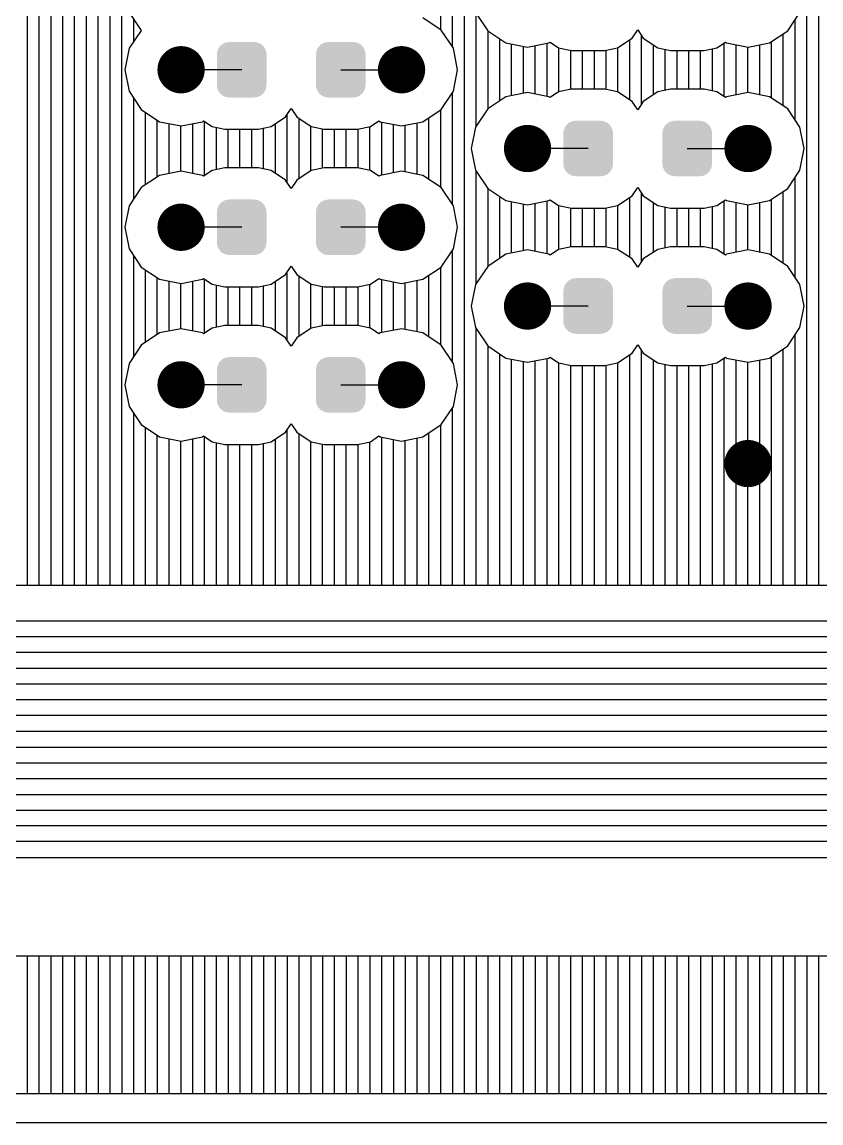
# Model space of a CAD drawing. Extents: x 295 to 953, y 10 to 290.
# Drawn here: x 682.66 to 703.92, y 85 to 114.29 of the extents above; entities that cross this region are included whole.
import ezdxf

# ---------------------------------------------------------------- set-up
doc = ezdxf.new("R2010")
doc.units = 0
doc.header["$LTSCALE"] = 5
doc.header["$MEASUREMENT"] = 0
doc.layers.get('0').update_dxf_attribs({"linetype": 'CONTINUOUS', "lineweight": 25})
doc.layers.add('DV-INT-A3_BOT', color=7, linetype='CONTINUOUS')

msp = doc.modelspace()

# ---------------------------------------------------------------- linework, layer by layer
at = {"const_width": 0.629}
for points in [[(687.208, 113.017, -1), (686.579, 113.017, -1)], [(693.075, 113.017, -1), (692.446, 113.017, -1)], [(696.428, 110.921, -1), (695.799, 110.921, -1)], [(702.295, 110.921, -1), (701.667, 110.921, -1)], [(687.208, 108.826, -1), (686.579, 108.826, -1)], [(693.075, 108.826, -1), (692.446, 108.826, -1)], [(696.428, 106.73, -1), (695.799, 106.73, -1)], [(702.295, 106.73, -1), (701.667, 106.73, -1)], [(687.208, 104.635, -1), (686.579, 104.635, -1)], [(693.075, 104.635, -1), (692.446, 104.635, -1)], [(702.295, 102.539, -1), (701.667, 102.539, -1)]]:
    msp.add_lwpolyline(points, format="xyb", close=True, dxfattribs=at)
for points in [[(689.098, 113.625), (689.034, 113.691), (687.913, 113.625), (687.982, 113.691)], [(689.034, 113.691), (689.021, 113.698), (687.982, 113.691), (687.989, 113.698)], [(689.021, 113.698), (688.941, 113.739), (687.989, 113.698), (688.076, 113.739)], [(688.941, 113.739), (688.92, 113.743), (688.076, 113.739), (688.084, 113.743)], [(688.92, 113.743), (688.838, 113.756), (688.084, 113.743), (688.176, 113.756)], [(688.838, 113.756), (688.838, 113.759), (688.176, 113.756), (688.176, 113.759)], [(691.734, 113.625), (691.67, 113.691), (690.55, 113.625), (690.618, 113.691)], [(691.67, 113.691), (691.657, 113.698), (690.618, 113.691), (690.625, 113.698)], [(691.657, 113.698), (691.577, 113.739), (690.625, 113.698), (690.712, 113.739)], [(691.577, 113.739), (691.556, 113.743), (690.712, 113.739), (690.72, 113.743)], [(691.556, 113.743), (691.474, 113.756), (690.72, 113.743), (690.812, 113.756)], [(691.474, 113.756), (691.474, 113.759), (690.812, 113.756), (690.812, 113.759)], [(689.167, 113.43), (689.153, 113.522), (687.847, 113.43), (687.862, 113.522)], [(689.167, 113.428), (689.167, 113.43), (687.847, 113.428), (687.847, 113.43)], [(689.167, 112.606), (689.167, 113.428), (687.847, 112.606), (687.847, 113.428)], [(689.153, 113.522), (689.148, 113.533), (687.862, 113.522), (687.864, 113.533)], [(689.148, 113.533), (689.107, 113.616), (687.864, 113.533), (687.908, 113.616)], [(689.107, 113.616), (689.098, 113.625), (687.908, 113.616), (687.913, 113.625)], [(691.803, 113.43), (691.789, 113.522), (690.483, 113.43), (690.499, 113.522)], [(691.803, 113.428), (691.803, 113.43), (690.483, 113.428), (690.483, 113.43)], [(691.803, 112.606), (691.803, 113.428), (690.483, 112.606), (690.483, 113.428)], [(691.789, 113.522), (691.784, 113.533), (690.499, 113.522), (690.5, 113.533)], [(691.784, 113.533), (691.743, 113.616), (690.5, 113.533), (690.545, 113.616)], [(691.743, 113.616), (691.734, 113.625), (690.545, 113.616), (690.55, 113.625)], [(689.167, 112.604), (689.167, 112.606), (687.847, 112.604), (687.847, 112.606)], [(689.151, 112.512), (689.167, 112.604), (687.861, 112.512), (687.847, 112.604)], [(689.149, 112.501), (689.151, 112.512), (687.866, 112.501), (687.861, 112.512)], [(689.105, 112.418), (689.149, 112.501), (687.907, 112.418), (687.866, 112.501)], [(691.803, 112.604), (691.803, 112.606), (690.483, 112.604), (690.483, 112.606)], [(691.787, 112.512), (691.803, 112.604), (690.497, 112.512), (690.483, 112.604)], [(691.786, 112.501), (691.787, 112.512), (690.502, 112.501), (690.497, 112.512)], [(691.742, 112.418), (691.786, 112.501), (690.543, 112.418), (690.502, 112.501)], [(689.1, 112.408), (689.105, 112.418), (687.916, 112.408), (687.907, 112.418)], [(689.032, 112.343), (689.1, 112.408), (687.98, 112.343), (687.916, 112.408)], [(689.025, 112.336), (689.032, 112.343), (687.993, 112.336), (687.98, 112.343)], [(688.938, 112.294), (689.025, 112.336), (688.072, 112.294), (687.993, 112.336)], [(688.93, 112.291), (688.938, 112.294), (688.094, 112.291), (688.072, 112.294)], [(688.838, 112.278), (688.93, 112.291), (688.176, 112.278), (688.094, 112.291)], [(688.838, 112.275), (688.838, 112.278), (688.176, 112.275), (688.176, 112.278)], [(691.737, 112.408), (691.742, 112.418), (690.552, 112.408), (690.543, 112.418)], [(691.668, 112.343), (691.737, 112.408), (690.616, 112.343), (690.552, 112.408)], [(691.661, 112.336), (691.668, 112.343), (690.629, 112.336), (690.616, 112.343)], [(691.574, 112.294), (691.661, 112.336), (690.709, 112.294), (690.629, 112.336)], [(691.566, 112.291), (691.574, 112.294), (690.73, 112.291), (690.709, 112.294)], [(691.474, 112.278), (691.566, 112.291), (690.812, 112.278), (690.73, 112.291)], [(691.474, 112.275), (691.474, 112.278), (690.812, 112.275), (690.812, 112.278)], [(698.254, 111.595), (698.241, 111.602), (697.202, 111.595), (697.209, 111.602)], [(698.241, 111.602), (698.162, 111.644), (697.209, 111.602), (697.296, 111.644)], [(698.162, 111.644), (698.14, 111.647), (697.296, 111.644), (697.304, 111.647)], [(698.14, 111.647), (698.058, 111.66), (697.304, 111.647), (697.396, 111.66)], [(698.058, 111.66), (698.058, 111.663), (697.396, 111.66), (697.396, 111.663)], [(700.891, 111.595), (700.878, 111.602), (699.838, 111.595), (699.845, 111.602)], [(700.878, 111.602), (700.798, 111.644), (699.845, 111.602), (699.933, 111.644)], [(700.798, 111.644), (700.776, 111.647), (699.933, 111.644), (699.94, 111.647)], [(700.776, 111.647), (700.694, 111.66), (699.94, 111.647), (700.032, 111.66)], [(700.694, 111.66), (700.694, 111.663), (700.032, 111.66), (700.032, 111.663)], [(698.387, 111.334), (698.373, 111.426), (697.067, 111.334), (697.083, 111.426)], [(698.387, 111.332), (698.387, 111.334), (697.067, 111.332), (697.067, 111.334)], [(698.387, 110.511), (698.387, 111.332), (697.067, 110.511), (697.067, 111.332)], [(698.373, 111.426), (698.368, 111.437), (697.083, 111.426), (697.085, 111.437)], [(698.368, 111.437), (698.327, 111.52), (697.085, 111.437), (697.129, 111.52)], [(698.327, 111.52), (698.318, 111.53), (697.129, 111.52), (697.134, 111.53)], [(698.318, 111.53), (698.254, 111.595), (697.134, 111.53), (697.202, 111.595)], [(701.023, 111.334), (701.009, 111.426), (699.703, 111.334), (699.719, 111.426)], [(701.023, 111.332), (701.023, 111.334), (699.703, 111.332), (699.703, 111.334)], [(701.023, 110.511), (701.023, 111.332), (699.703, 110.511), (699.703, 111.332)], [(701.009, 111.426), (701.004, 111.437), (699.719, 111.426), (699.721, 111.437)], [(701.004, 111.437), (700.964, 111.52), (699.721, 111.437), (699.765, 111.52)], [(700.964, 111.52), (700.954, 111.53), (699.765, 111.52), (699.77, 111.53)], [(700.954, 111.53), (700.891, 111.595), (699.77, 111.53), (699.838, 111.595)], [(698.387, 110.509), (698.387, 110.511), (697.067, 110.509), (697.067, 110.511)], [(698.372, 110.416), (698.387, 110.509), (697.081, 110.416), (697.067, 110.509)], [(701.023, 110.509), (701.023, 110.511), (699.703, 110.509), (699.703, 110.511)], [(701.008, 110.416), (701.023, 110.509), (699.717, 110.416), (699.703, 110.509)], [(698.37, 110.405), (698.372, 110.416), (697.086, 110.405), (697.081, 110.416)], [(698.326, 110.322), (698.37, 110.405), (697.127, 110.322), (697.086, 110.405)], [(698.321, 110.313), (698.326, 110.322), (697.136, 110.313), (697.127, 110.322)], [(698.252, 110.247), (698.321, 110.313), (697.2, 110.247), (697.136, 110.313)], [(698.245, 110.24), (698.252, 110.247), (697.213, 110.24), (697.2, 110.247)], [(698.158, 110.199), (698.245, 110.24), (697.293, 110.199), (697.213, 110.24)], [(698.15, 110.195), (698.158, 110.199), (697.314, 110.195), (697.293, 110.199)], [(698.058, 110.182), (698.15, 110.195), (697.396, 110.182), (697.314, 110.195)], [(698.058, 110.18), (698.058, 110.182), (697.396, 110.18), (697.396, 110.182)], [(701.006, 110.405), (701.008, 110.416), (699.723, 110.405), (699.717, 110.416)], [(700.962, 110.322), (701.006, 110.405), (699.763, 110.322), (699.723, 110.405)], [(700.957, 110.313), (700.962, 110.322), (699.772, 110.313), (699.763, 110.322)], [(700.888, 110.247), (700.957, 110.313), (699.836, 110.247), (699.772, 110.313)], [(700.881, 110.24), (700.888, 110.247), (699.849, 110.24), (699.836, 110.247)], [(700.794, 110.199), (700.881, 110.24), (699.929, 110.199), (699.849, 110.24)], [(700.787, 110.195), (700.794, 110.199), (699.95, 110.195), (699.929, 110.199)], [(700.694, 110.182), (700.787, 110.195), (700.032, 110.182), (699.95, 110.195)], [(700.694, 110.18), (700.694, 110.182), (700.032, 110.18), (700.032, 110.182)], [(689.021, 109.507), (688.941, 109.548), (687.989, 109.507), (688.076, 109.548)], [(688.941, 109.548), (688.92, 109.552), (688.076, 109.548), (688.084, 109.552)], [(688.92, 109.552), (688.838, 109.565), (688.084, 109.552), (688.176, 109.565)], [(688.838, 109.565), (688.838, 109.568), (688.176, 109.565), (688.176, 109.568)], [(691.657, 109.507), (691.577, 109.548), (690.625, 109.507), (690.712, 109.548)], [(691.577, 109.548), (691.556, 109.552), (690.712, 109.548), (690.72, 109.552)], [(691.556, 109.552), (691.474, 109.565), (690.72, 109.552), (690.812, 109.565)], [(691.474, 109.565), (691.474, 109.568), (690.812, 109.565), (690.812, 109.568)], [(689.167, 109.239), (689.153, 109.331), (687.847, 109.239), (687.862, 109.331)], [(689.153, 109.331), (689.148, 109.342), (687.862, 109.331), (687.864, 109.342)], [(689.148, 109.342), (689.107, 109.425), (687.864, 109.342), (687.908, 109.425)], [(689.107, 109.425), (689.098, 109.434), (687.908, 109.425), (687.913, 109.434)], [(689.098, 109.434), (689.034, 109.5), (687.913, 109.434), (687.982, 109.5)], [(689.034, 109.5), (689.021, 109.507), (687.982, 109.5), (687.989, 109.507)], [(691.803, 109.239), (691.789, 109.331), (690.483, 109.239), (690.499, 109.331)], [(691.789, 109.331), (691.784, 109.342), (690.499, 109.331), (690.5, 109.342)], [(691.784, 109.342), (691.743, 109.425), (690.5, 109.342), (690.545, 109.425)], [(691.743, 109.425), (691.734, 109.434), (690.545, 109.425), (690.55, 109.434)], [(691.734, 109.434), (691.67, 109.5), (690.55, 109.434), (690.618, 109.5)], [(691.67, 109.5), (691.657, 109.507), (690.618, 109.5), (690.625, 109.507)], [(689.167, 109.237), (689.167, 109.239), (687.847, 109.237), (687.847, 109.239)], [(689.167, 108.415), (689.167, 109.237), (687.847, 108.415), (687.847, 109.237)], [(691.803, 109.237), (691.803, 109.239), (690.483, 109.237), (690.483, 109.239)], [(691.803, 108.415), (691.803, 109.237), (690.483, 108.415), (690.483, 109.237)], [(689.167, 108.413), (689.167, 108.415), (687.847, 108.413), (687.847, 108.415)], [(689.151, 108.321), (689.167, 108.413), (687.861, 108.321), (687.847, 108.413)], [(691.803, 108.413), (691.803, 108.415), (690.483, 108.413), (690.483, 108.415)], [(691.787, 108.321), (691.803, 108.413), (690.497, 108.321), (690.483, 108.413)], [(689.149, 108.31), (689.151, 108.321), (687.866, 108.31), (687.861, 108.321)], [(689.105, 108.227), (689.149, 108.31), (687.907, 108.227), (687.866, 108.31)], [(689.1, 108.217), (689.105, 108.227), (687.916, 108.217), (687.907, 108.227)], [(689.032, 108.152), (689.1, 108.217), (687.98, 108.152), (687.916, 108.217)], [(689.025, 108.145), (689.032, 108.152), (687.993, 108.145), (687.98, 108.152)], [(688.938, 108.103), (689.025, 108.145), (688.072, 108.103), (687.993, 108.145)], [(688.93, 108.1), (688.938, 108.103), (688.094, 108.1), (688.072, 108.103)], [(688.838, 108.087), (688.93, 108.1), (688.176, 108.087), (688.094, 108.1)], [(688.838, 108.084), (688.838, 108.087), (688.176, 108.084), (688.176, 108.087)], [(691.786, 108.31), (691.787, 108.321), (690.502, 108.31), (690.497, 108.321)], [(691.742, 108.227), (691.786, 108.31), (690.543, 108.227), (690.502, 108.31)], [(691.737, 108.217), (691.742, 108.227), (690.552, 108.217), (690.543, 108.227)], [(691.668, 108.152), (691.737, 108.217), (690.616, 108.152), (690.552, 108.217)], [(691.661, 108.145), (691.668, 108.152), (690.629, 108.145), (690.616, 108.152)], [(691.574, 108.103), (691.661, 108.145), (690.709, 108.103), (690.629, 108.145)], [(691.566, 108.1), (691.574, 108.103), (690.73, 108.1), (690.709, 108.103)], [(691.474, 108.087), (691.566, 108.1), (690.812, 108.087), (690.73, 108.1)], [(691.474, 108.084), (691.474, 108.087), (690.812, 108.084), (690.812, 108.087)], [(698.387, 107.143), (698.373, 107.235), (697.067, 107.143), (697.083, 107.235)], [(698.373, 107.235), (698.368, 107.246), (697.083, 107.235), (697.085, 107.246)], [(698.368, 107.246), (698.327, 107.329), (697.085, 107.246), (697.129, 107.329)], [(698.327, 107.329), (698.318, 107.339), (697.129, 107.329), (697.134, 107.339)], [(698.318, 107.339), (698.254, 107.404), (697.134, 107.339), (697.202, 107.404)], [(698.254, 107.404), (698.241, 107.411), (697.202, 107.404), (697.209, 107.411)], [(698.241, 107.411), (698.162, 107.453), (697.209, 107.411), (697.296, 107.453)], [(698.162, 107.453), (698.14, 107.456), (697.296, 107.453), (697.304, 107.456)], [(698.14, 107.456), (698.058, 107.469), (697.304, 107.456), (697.396, 107.469)], [(698.058, 107.469), (698.058, 107.472), (697.396, 107.469), (697.396, 107.472)], [(701.023, 107.143), (701.009, 107.235), (699.703, 107.143), (699.719, 107.235)], [(701.009, 107.235), (701.004, 107.246), (699.719, 107.235), (699.721, 107.246)], [(701.004, 107.246), (700.964, 107.329), (699.721, 107.246), (699.765, 107.329)], [(700.964, 107.329), (700.954, 107.339), (699.765, 107.329), (699.77, 107.339)], [(700.954, 107.339), (700.891, 107.404), (699.77, 107.339), (699.838, 107.404)], [(700.891, 107.404), (700.878, 107.411), (699.838, 107.404), (699.845, 107.411)], [(700.878, 107.411), (700.798, 107.453), (699.845, 107.411), (699.933, 107.453)], [(700.798, 107.453), (700.776, 107.456), (699.933, 107.453), (699.94, 107.456)], [(700.776, 107.456), (700.694, 107.469), (699.94, 107.456), (700.032, 107.469)], [(700.694, 107.469), (700.694, 107.472), (700.032, 107.469), (700.032, 107.472)], [(698.387, 107.141), (698.387, 107.143), (697.067, 107.141), (697.067, 107.143)], [(698.387, 106.32), (698.387, 107.141), (697.067, 106.32), (697.067, 107.141)], [(701.023, 107.141), (701.023, 107.143), (699.703, 107.141), (699.703, 107.143)], [(701.023, 106.32), (701.023, 107.141), (699.703, 106.32), (699.703, 107.141)], [(698.387, 106.318), (698.387, 106.32), (697.067, 106.318), (697.067, 106.32)], [(698.372, 106.225), (698.387, 106.318), (697.081, 106.225), (697.067, 106.318)], [(698.37, 106.214), (698.372, 106.225), (697.086, 106.214), (697.081, 106.225)], [(698.326, 106.131), (698.37, 106.214), (697.127, 106.131), (697.086, 106.214)], [(698.321, 106.122), (698.326, 106.131), (697.136, 106.122), (697.127, 106.131)], [(698.252, 106.056), (698.321, 106.122), (697.2, 106.056), (697.136, 106.122)], [(698.245, 106.049), (698.252, 106.056), (697.213, 106.049), (697.2, 106.056)], [(698.158, 106.008), (698.245, 106.049), (697.293, 106.008), (697.213, 106.049)], [(701.023, 106.318), (701.023, 106.32), (699.703, 106.318), (699.703, 106.32)], [(701.008, 106.225), (701.023, 106.318), (699.717, 106.225), (699.703, 106.318)], [(701.006, 106.214), (701.008, 106.225), (699.723, 106.214), (699.717, 106.225)], [(700.962, 106.131), (701.006, 106.214), (699.763, 106.131), (699.723, 106.214)], [(700.957, 106.122), (700.962, 106.131), (699.772, 106.122), (699.763, 106.131)], [(700.888, 106.056), (700.957, 106.122), (699.836, 106.056), (699.772, 106.122)], [(700.881, 106.049), (700.888, 106.056), (699.849, 106.049), (699.836, 106.056)], [(700.794, 106.008), (700.881, 106.049), (699.929, 106.008), (699.849, 106.049)], [(698.15, 106.004), (698.158, 106.008), (697.314, 106.004), (697.293, 106.008)], [(698.058, 105.991), (698.15, 106.004), (697.396, 105.991), (697.314, 106.004)], [(698.058, 105.989), (698.058, 105.991), (697.396, 105.989), (697.396, 105.991)], [(700.787, 106.004), (700.794, 106.008), (699.95, 106.004), (699.929, 106.008)], [(700.694, 105.991), (700.787, 106.004), (700.032, 105.991), (699.95, 106.004)], [(700.694, 105.989), (700.694, 105.991), (700.032, 105.989), (700.032, 105.991)], [(689.148, 105.151), (689.107, 105.234), (687.864, 105.151), (687.908, 105.234)], [(689.107, 105.234), (689.098, 105.243), (687.908, 105.234), (687.913, 105.243)], [(689.098, 105.243), (689.034, 105.309), (687.913, 105.243), (687.982, 105.309)], [(689.034, 105.309), (689.021, 105.316), (687.982, 105.309), (687.989, 105.316)], [(689.021, 105.316), (688.941, 105.357), (687.989, 105.316), (688.076, 105.357)], [(688.941, 105.357), (688.92, 105.361), (688.076, 105.357), (688.084, 105.361)], [(688.92, 105.361), (688.838, 105.374), (688.084, 105.361), (688.176, 105.374)], [(688.838, 105.374), (688.838, 105.377), (688.176, 105.374), (688.176, 105.377)], [(691.784, 105.151), (691.743, 105.234), (690.5, 105.151), (690.545, 105.234)], [(691.743, 105.234), (691.734, 105.243), (690.545, 105.234), (690.55, 105.243)], [(691.734, 105.243), (691.67, 105.309), (690.55, 105.243), (690.618, 105.309)], [(691.67, 105.309), (691.657, 105.316), (690.618, 105.309), (690.625, 105.316)], [(691.657, 105.316), (691.577, 105.357), (690.625, 105.316), (690.712, 105.357)], [(691.577, 105.357), (691.556, 105.361), (690.712, 105.357), (690.72, 105.361)], [(691.556, 105.361), (691.474, 105.374), (690.72, 105.361), (690.812, 105.374)], [(691.474, 105.374), (691.474, 105.377), (690.812, 105.374), (690.812, 105.377)], [(689.167, 105.048), (689.153, 105.14), (687.847, 105.048), (687.862, 105.14)], [(689.167, 105.046), (689.167, 105.048), (687.847, 105.046), (687.847, 105.048)], [(689.167, 104.224), (689.167, 105.046), (687.847, 104.224), (687.847, 105.046)], [(689.153, 105.14), (689.148, 105.151), (687.862, 105.14), (687.864, 105.151)], [(691.803, 105.048), (691.789, 105.14), (690.483, 105.048), (690.499, 105.14)], [(691.803, 105.046), (691.803, 105.048), (690.483, 105.046), (690.483, 105.048)], [(691.803, 104.224), (691.803, 105.046), (690.483, 104.224), (690.483, 105.046)], [(691.789, 105.14), (691.784, 105.151), (690.499, 105.14), (690.5, 105.151)], [(689.167, 104.222), (689.167, 104.224), (687.847, 104.222), (687.847, 104.224)], [(689.151, 104.13), (689.167, 104.222), (687.861, 104.13), (687.847, 104.222)], [(689.149, 104.119), (689.151, 104.13), (687.866, 104.119), (687.861, 104.13)], [(689.105, 104.036), (689.149, 104.119), (687.907, 104.036), (687.866, 104.119)], [(689.1, 104.026), (689.105, 104.036), (687.916, 104.026), (687.907, 104.036)], [(689.032, 103.961), (689.1, 104.026), (687.98, 103.961), (687.916, 104.026)], [(691.803, 104.222), (691.803, 104.224), (690.483, 104.222), (690.483, 104.224)], [(691.787, 104.13), (691.803, 104.222), (690.497, 104.13), (690.483, 104.222)], [(691.786, 104.119), (691.787, 104.13), (690.502, 104.119), (690.497, 104.13)], [(691.742, 104.036), (691.786, 104.119), (690.543, 104.036), (690.502, 104.119)], [(691.737, 104.026), (691.742, 104.036), (690.552, 104.026), (690.543, 104.036)], [(691.668, 103.961), (691.737, 104.026), (690.616, 103.961), (690.552, 104.026)], [(689.025, 103.954), (689.032, 103.961), (687.993, 103.954), (687.98, 103.961)], [(688.938, 103.912), (689.025, 103.954), (688.072, 103.912), (687.993, 103.954)], [(688.93, 103.909), (688.938, 103.912), (688.094, 103.909), (688.072, 103.912)], [(688.838, 103.896), (688.93, 103.909), (688.176, 103.896), (688.094, 103.909)], [(688.838, 103.893), (688.838, 103.896), (688.176, 103.893), (688.176, 103.896)], [(691.661, 103.954), (691.668, 103.961), (690.629, 103.954), (690.616, 103.961)], [(691.574, 103.912), (691.661, 103.954), (690.709, 103.912), (690.629, 103.954)], [(691.566, 103.909), (691.574, 103.912), (690.73, 103.909), (690.709, 103.912)], [(691.474, 103.896), (691.566, 103.909), (690.812, 103.896), (690.73, 103.909)], [(691.474, 103.893), (691.474, 103.896), (690.812, 103.893), (690.812, 103.896)]]:
    msp.add_solid(points)
at = {"layer": 'DV-INT-A3_BOT'}
for p, q in [((682.803, 99.291), (682.803, 123.913)), ((683.117, 99.291), (683.117, 123.913)), ((683.432, 99.291), (683.432, 123.913)), ((683.746, 99.291), (683.746, 123.913)), ((684.06, 99.291), (684.06, 123.913)), ((684.375, 99.291), (684.375, 123.913)), ((684.689, 99.291), (684.689, 123.913)), ((685.003, 99.291), (685.003, 123.913)), ((685.318, 99.291), (685.318, 123.913)), ((693.804, 114.077), (693.804, 123.913)), ((694.119, 113.616), (694.119, 123.913)), ((694.433, 99.291), (694.433, 123.913)), ((703.548, 99.291), (703.548, 123.913)), ((703.863, 99.291), (703.863, 123.913)), ((685.51, 114.538), (685.829, 114.065)), ((694.731, 114.538), (695.053, 114.052)), ((703.037, 114.052), (703.36, 114.538)), ((685.632, 113.771), (685.632, 114.354)), ((693.817, 114.073), (693.331, 114.396)), ((694.747, 111.521), (694.747, 114.509)), ((703.234, 111.68), (703.234, 114.35)), ((685.829, 114.065), (685.51, 113.587)), ((694.14, 113.587), (693.817, 114.073)), ((695.053, 114.052), (695.539, 113.729)), ((695.062, 111.982), (695.062, 114.048)), ((698.896, 113.855), (699.047, 114.077)), ((699.047, 114.077), (699.194, 113.855)), ((702.551, 113.729), (703.037, 114.052)), ((702.92, 112.053), (702.92, 113.977)), ((695.376, 112.195), (695.376, 113.834)), ((695.539, 113.729), (696.114, 113.616)), ((695.69, 112.33), (695.69, 113.7)), ((696.114, 113.616), (696.684, 113.729)), ((696.319, 112.371), (696.319, 113.658)), ((696.633, 112.309), (696.633, 113.721)), ((696.684, 113.729), (696.713, 113.75)), ((696.713, 113.75), (696.939, 113.599)), ((698.511, 113.599), (698.896, 113.855)), ((698.834, 112.216), (698.834, 113.813)), ((699.148, 112.112), (699.148, 113.918)), ((699.194, 113.855), (699.58, 113.599)), ((699.462, 112.355), (699.462, 113.675)), ((701.151, 113.599), (701.377, 113.75)), ((701.348, 112.3), (701.348, 113.729)), ((701.377, 113.75), (701.407, 113.729)), ((701.407, 113.729), (701.981, 113.616)), ((701.662, 112.35), (701.662, 113.679)), ((701.981, 113.616), (702.551, 113.729)), ((702.291, 112.35), (702.291, 113.679)), ((702.605, 112.262), (702.605, 113.767)), ((685.51, 113.587), (685.397, 113.017)), ((694.253, 113.017), (694.14, 113.587)), ((696.005, 112.392), (696.005, 113.637)), ((696.939, 113.599), (697.279, 113.528)), ((696.948, 112.434), (696.948, 113.595)), ((697.262, 112.497), (697.262, 113.532)), ((697.279, 113.528), (698.171, 113.528)), ((697.576, 112.501), (697.576, 113.528)), ((697.891, 112.501), (697.891, 113.528)), ((698.171, 113.528), (698.511, 113.599)), ((698.205, 112.493), (698.205, 113.537)), ((698.519, 112.426), (698.519, 113.604)), ((699.58, 113.599), (699.919, 113.528)), ((699.777, 112.472), (699.777, 113.557)), ((699.919, 113.528), (700.812, 113.528)), ((700.091, 112.501), (700.091, 113.528)), ((700.405, 112.501), (700.405, 113.528)), ((700.719, 112.501), (700.719, 113.528)), ((700.812, 113.528), (701.151, 113.599)), ((701.034, 112.455), (701.034, 113.574)), ((701.977, 112.413), (701.977, 113.616)), ((685.397, 113.017), (685.51, 112.443)), ((688.507, 113.017), (686.893, 113.017)), ((691.143, 113.017), (692.761, 113.017)), ((694.14, 112.443), (694.253, 113.017)), ((697.279, 112.501), (696.939, 112.43)), ((698.171, 112.501), (697.279, 112.501)), ((698.511, 112.43), (698.171, 112.501)), ((699.919, 112.501), (699.58, 112.43)), ((700.812, 112.501), (699.919, 112.501)), ((701.151, 112.43), (700.812, 112.501)), ((685.51, 112.443), (685.833, 111.957)), ((685.632, 109.58), (685.632, 112.258)), ((693.817, 111.957), (694.14, 112.443)), ((694.119, 109.425), (694.119, 112.413)), ((695.539, 112.3), (695.053, 111.977)), ((696.114, 112.413), (695.539, 112.3)), ((696.684, 112.3), (696.114, 112.413)), ((696.713, 112.279), (696.684, 112.3)), ((696.939, 112.43), (696.713, 112.279)), ((698.896, 112.174), (698.511, 112.43)), ((699.58, 112.43), (699.194, 112.174)), ((701.377, 112.279), (701.151, 112.43)), ((701.407, 112.3), (701.377, 112.279)), ((701.981, 112.413), (701.407, 112.3)), ((702.551, 112.3), (701.981, 112.413)), ((703.037, 111.977), (702.551, 112.3)), ((685.833, 111.957), (686.319, 111.634)), ((689.676, 111.76), (689.827, 111.982)), ((689.827, 111.982), (689.974, 111.76)), ((693.331, 111.634), (693.817, 111.957)), ((693.804, 109.886), (693.804, 111.952)), ((695.053, 111.977), (694.731, 111.491)), ((699.047, 111.952), (698.896, 112.174)), ((699.194, 112.174), (699.047, 111.952)), ((703.36, 111.491), (703.037, 111.977)), ((685.946, 109.957), (685.946, 111.881)), ((686.261, 110.167), (686.261, 111.672)), ((686.319, 111.634), (686.893, 111.521)), ((686.893, 111.521), (687.463, 111.634)), ((687.463, 111.634), (687.493, 111.655)), ((687.493, 111.655), (687.719, 111.504)), ((687.518, 110.205), (687.518, 111.634)), ((689.291, 111.504), (689.676, 111.76)), ((689.718, 110.016), (689.718, 111.822)), ((689.974, 111.76), (690.359, 111.504)), ((690.032, 110.121), (690.032, 111.718)), ((691.931, 111.504), (692.157, 111.655)), ((692.157, 111.655), (692.187, 111.634)), ((692.187, 111.634), (692.761, 111.521)), ((692.233, 110.213), (692.233, 111.625)), ((692.761, 111.521), (693.331, 111.634)), ((693.176, 110.234), (693.176, 111.604)), ((693.49, 110.1), (693.49, 111.739)), ((686.575, 110.255), (686.575, 111.584)), ((686.889, 110.318), (686.889, 111.521)), ((687.204, 110.255), (687.204, 111.584)), ((687.719, 111.504), (688.058, 111.433)), ((687.832, 110.36), (687.832, 111.479)), ((688.058, 111.433), (688.951, 111.433)), ((688.146, 110.406), (688.146, 111.433)), ((688.461, 110.406), (688.461, 111.433)), ((688.775, 110.406), (688.775, 111.433)), ((688.951, 111.433), (689.291, 111.504)), ((689.089, 110.377), (689.089, 111.462)), ((689.404, 110.259), (689.404, 111.579)), ((690.347, 110.33), (690.347, 111.508)), ((690.359, 111.504), (690.699, 111.433)), ((690.661, 110.397), (690.661, 111.441)), ((690.699, 111.433), (691.591, 111.433)), ((690.975, 110.406), (690.975, 111.433)), ((691.29, 110.406), (691.29, 111.433)), ((691.591, 111.433), (691.931, 111.504)), ((691.604, 110.402), (691.604, 111.437)), ((691.918, 110.339), (691.918, 111.5)), ((692.547, 110.276), (692.547, 111.563)), ((692.861, 110.297), (692.861, 111.542)), ((694.731, 111.491), (694.617, 110.921)), ((703.473, 110.921), (703.36, 111.491)), ((694.617, 110.921), (694.731, 110.347)), ((697.727, 110.921), (696.114, 110.921)), ((700.363, 110.921), (701.981, 110.921)), ((703.36, 110.347), (703.473, 110.921)), ((686.319, 110.205), (685.833, 109.882)), ((686.893, 110.318), (686.319, 110.205)), ((687.463, 110.205), (686.893, 110.318)), ((687.493, 110.184), (687.463, 110.205)), ((687.719, 110.335), (687.493, 110.184)), ((688.058, 110.406), (687.719, 110.335)), ((688.951, 110.406), (688.058, 110.406)), ((689.291, 110.335), (688.951, 110.406)), ((689.676, 110.079), (689.291, 110.335)), ((690.359, 110.335), (689.974, 110.079)), ((690.699, 110.406), (690.359, 110.335)), ((691.591, 110.406), (690.699, 110.406)), ((691.931, 110.335), (691.591, 110.406)), ((692.157, 110.184), (691.931, 110.335)), ((692.187, 110.205), (692.157, 110.184)), ((692.761, 110.318), (692.187, 110.205)), ((693.331, 110.205), (692.761, 110.318)), ((693.817, 109.882), (693.331, 110.205)), ((694.731, 110.347), (695.053, 109.861)), ((694.747, 107.33), (694.747, 110.318)), ((703.037, 109.861), (703.36, 110.347)), ((703.234, 107.489), (703.234, 110.159)), ((685.833, 109.882), (685.51, 109.396)), ((689.827, 109.857), (689.676, 110.079)), ((689.974, 110.079), (689.827, 109.857)), ((694.14, 109.396), (693.817, 109.882)), ((695.053, 109.861), (695.539, 109.538)), ((695.062, 107.791), (695.062, 109.857)), ((698.896, 109.664), (699.047, 109.886)), ((699.047, 109.886), (699.194, 109.664)), ((702.551, 109.538), (703.037, 109.861)), ((695.376, 108.004), (695.376, 109.643)), ((696.684, 109.538), (696.713, 109.559)), ((696.713, 109.559), (696.939, 109.408)), ((698.511, 109.408), (698.896, 109.664)), ((698.834, 108.025), (698.834, 109.622)), ((699.148, 107.921), (699.148, 109.727)), ((699.194, 109.664), (699.58, 109.408)), ((701.151, 109.408), (701.377, 109.559)), ((701.377, 109.559), (701.407, 109.538)), ((702.605, 108.071), (702.605, 109.576)), ((702.92, 107.862), (702.92, 109.786)), ((685.51, 109.396), (685.397, 108.826)), ((694.253, 108.826), (694.14, 109.396)), ((695.539, 109.538), (696.114, 109.425)), ((695.69, 108.139), (695.69, 109.509)), ((696.005, 108.201), (696.005, 109.446)), ((696.114, 109.425), (696.684, 109.538)), ((696.319, 108.18), (696.319, 109.467)), ((696.633, 108.118), (696.633, 109.53)), ((696.939, 109.408), (697.279, 109.337)), ((696.948, 108.243), (696.948, 109.404)), ((697.262, 108.306), (697.262, 109.341)), ((697.279, 109.337), (698.171, 109.337)), ((697.576, 108.31), (697.576, 109.337)), ((697.891, 108.31), (697.891, 109.337)), ((698.171, 109.337), (698.511, 109.408)), ((698.205, 108.302), (698.205, 109.346)), ((698.519, 108.235), (698.519, 109.413)), ((699.462, 108.164), (699.462, 109.484)), ((699.58, 109.408), (699.919, 109.337)), ((699.777, 108.281), (699.777, 109.366)), ((699.919, 109.337), (700.812, 109.337)), ((700.091, 108.31), (700.091, 109.337)), ((700.405, 108.31), (700.405, 109.337)), ((700.719, 108.31), (700.719, 109.337)), ((700.812, 109.337), (701.151, 109.408)), ((701.034, 108.264), (701.034, 109.383)), ((701.348, 108.109), (701.348, 109.538)), ((701.407, 109.538), (701.981, 109.425)), ((701.662, 108.159), (701.662, 109.488)), ((701.977, 108.222), (701.977, 109.425)), ((701.981, 109.425), (702.551, 109.538)), ((702.291, 108.159), (702.291, 109.488)), ((685.397, 108.826), (685.51, 108.252)), ((688.507, 108.826), (686.893, 108.826)), ((692.761, 108.826), (691.143, 108.826)), ((694.14, 108.252), (694.253, 108.826)), ((685.51, 108.252), (685.833, 107.766)), ((693.817, 107.766), (694.14, 108.252)), ((694.119, 105.234), (694.119, 108.222)), ((695.539, 108.109), (695.053, 107.786)), ((696.114, 108.222), (695.539, 108.109)), ((696.684, 108.109), (696.114, 108.222)), ((696.713, 108.088), (696.684, 108.109)), ((696.939, 108.239), (696.713, 108.088)), ((697.279, 108.31), (696.939, 108.239)), ((698.171, 108.31), (697.279, 108.31)), ((698.511, 108.239), (698.171, 108.31)), ((698.896, 107.983), (698.511, 108.239)), ((699.58, 108.239), (699.194, 107.983)), ((699.919, 108.31), (699.58, 108.239)), ((700.812, 108.31), (699.919, 108.31)), ((701.151, 108.239), (700.812, 108.31)), ((701.377, 108.088), (701.151, 108.239)), ((701.407, 108.109), (701.377, 108.088)), ((701.981, 108.222), (701.407, 108.109)), ((702.551, 108.109), (701.981, 108.222)), ((703.037, 107.786), (702.551, 108.109)), ((685.632, 105.389), (685.632, 108.067)), ((689.676, 107.569), (689.827, 107.791)), ((689.827, 107.791), (689.974, 107.569)), ((699.047, 107.761), (698.896, 107.983)), ((699.194, 107.983), (699.047, 107.761)), ((685.833, 107.766), (686.319, 107.443)), ((685.946, 105.766), (685.946, 107.69)), ((689.291, 107.313), (689.676, 107.569)), ((689.718, 105.825), (689.718, 107.631)), ((689.974, 107.569), (690.359, 107.313)), ((690.032, 105.93), (690.032, 107.527)), ((693.331, 107.443), (693.817, 107.766)), ((693.49, 105.909), (693.49, 107.548)), ((693.804, 105.695), (693.804, 107.761)), ((695.053, 107.786), (694.731, 107.3)), ((703.36, 107.3), (703.037, 107.786)), ((686.261, 105.976), (686.261, 107.481)), ((686.319, 107.443), (686.893, 107.33)), ((686.575, 106.064), (686.575, 107.393)), ((686.889, 106.127), (686.889, 107.33)), ((686.893, 107.33), (687.463, 107.443)), ((687.204, 106.064), (687.204, 107.393)), ((687.463, 107.443), (687.493, 107.464)), ((687.493, 107.464), (687.719, 107.313)), ((687.518, 106.014), (687.518, 107.443)), ((687.719, 107.313), (688.058, 107.242)), ((687.832, 106.169), (687.832, 107.288)), ((688.058, 107.242), (688.951, 107.242)), ((688.146, 106.215), (688.146, 107.242)), ((688.461, 106.215), (688.461, 107.242)), ((688.775, 106.215), (688.775, 107.242)), ((688.951, 107.242), (689.291, 107.313)), ((689.089, 106.186), (689.089, 107.271)), ((689.404, 106.068), (689.404, 107.388)), ((690.347, 106.139), (690.347, 107.317)), ((690.359, 107.313), (690.699, 107.242)), ((690.661, 106.206), (690.661, 107.25)), ((690.699, 107.242), (691.591, 107.242)), ((690.975, 106.215), (690.975, 107.242)), ((691.29, 106.215), (691.29, 107.242)), ((691.591, 107.242), (691.931, 107.313)), ((691.604, 106.211), (691.604, 107.246)), ((691.918, 106.148), (691.918, 107.309)), ((691.931, 107.313), (692.157, 107.464)), ((692.157, 107.464), (692.187, 107.443)), ((692.187, 107.443), (692.761, 107.33)), ((692.233, 106.022), (692.233, 107.434)), ((692.547, 106.085), (692.547, 107.372)), ((692.761, 107.33), (693.331, 107.443)), ((692.861, 106.106), (692.861, 107.351)), ((693.176, 106.043), (693.176, 107.413)), ((694.731, 107.3), (694.617, 106.73)), ((703.473, 106.73), (703.36, 107.3)), ((694.617, 106.73), (694.731, 106.156)), ((697.727, 106.73), (696.114, 106.73)), ((700.363, 106.73), (701.981, 106.73)), ((703.36, 106.156), (703.473, 106.73)), ((686.893, 106.127), (686.319, 106.014)), ((687.463, 106.014), (686.893, 106.127)), ((687.719, 106.144), (687.493, 105.993)), ((688.058, 106.215), (687.719, 106.144)), ((688.951, 106.215), (688.058, 106.215)), ((689.291, 106.144), (688.951, 106.215)), ((689.676, 105.888), (689.291, 106.144)), ((690.359, 106.144), (689.974, 105.888)), ((690.699, 106.215), (690.359, 106.144)), ((691.591, 106.215), (690.699, 106.215)), ((691.931, 106.144), (691.591, 106.215)), ((692.157, 105.993), (691.931, 106.144)), ((692.761, 106.127), (692.187, 106.014)), ((693.331, 106.014), (692.761, 106.127)), ((694.731, 106.156), (695.053, 105.67)), ((694.747, 99.291), (694.747, 106.127)), ((703.037, 105.67), (703.36, 106.156)), ((686.319, 106.014), (685.833, 105.691)), ((687.493, 105.993), (687.463, 106.014)), ((689.827, 105.666), (689.676, 105.888)), ((689.974, 105.888), (689.827, 105.666)), ((692.187, 106.014), (692.157, 105.993)), ((693.817, 105.691), (693.331, 106.014)), ((703.234, 99.291), (703.234, 105.968)), ((685.833, 105.691), (685.51, 105.205)), ((694.14, 105.205), (693.817, 105.691)), ((695.053, 105.67), (695.539, 105.347)), ((695.062, 99.291), (695.062, 105.666)), ((695.376, 99.291), (695.376, 105.452)), ((698.511, 105.217), (698.896, 105.473)), ((698.896, 105.473), (699.047, 105.695)), ((699.047, 105.695), (699.194, 105.473)), ((699.148, 99.291), (699.148, 105.536)), ((699.194, 105.473), (699.58, 105.217)), ((702.551, 105.347), (703.037, 105.67)), ((702.92, 99.291), (702.92, 105.595)), ((685.51, 105.205), (685.397, 104.635)), ((694.253, 104.635), (694.14, 105.205)), ((695.539, 105.347), (696.114, 105.234)), ((695.69, 99.291), (695.69, 105.318)), ((696.005, 99.291), (696.005, 105.255)), ((696.114, 105.234), (696.684, 105.347)), ((696.319, 99.291), (696.319, 105.276)), ((696.633, 99.291), (696.633, 105.339)), ((696.684, 105.347), (696.713, 105.368)), ((696.713, 105.368), (696.939, 105.217)), ((696.939, 105.217), (697.279, 105.146)), ((696.948, 99.291), (696.948, 105.213)), ((698.171, 105.146), (698.511, 105.217)), ((698.205, 99.291), (698.205, 105.155)), ((698.519, 99.291), (698.519, 105.222)), ((698.834, 99.291), (698.834, 105.431)), ((699.462, 99.291), (699.462, 105.293)), ((699.58, 105.217), (699.919, 105.146)), ((699.777, 99.291), (699.777, 105.175)), ((700.812, 105.146), (701.151, 105.217)), ((701.034, 99.291), (701.034, 105.192)), ((701.151, 105.217), (701.377, 105.368)), ((701.348, 99.291), (701.348, 105.347)), ((701.377, 105.368), (701.407, 105.347)), ((701.407, 105.347), (701.981, 105.234)), ((701.662, 99.291), (701.662, 105.297)), ((701.977, 99.291), (701.977, 105.234)), ((701.981, 105.234), (702.551, 105.347)), ((702.291, 99.291), (702.291, 105.297)), ((702.605, 99.291), (702.605, 105.385)), ((697.262, 99.291), (697.262, 105.15)), ((697.279, 105.146), (698.171, 105.146)), ((697.576, 99.291), (697.576, 105.146)), ((697.891, 99.291), (697.891, 105.146)), ((699.919, 105.146), (700.812, 105.146)), ((700.091, 99.291), (700.091, 105.146)), ((700.405, 99.291), (700.405, 105.146)), ((700.719, 99.291), (700.719, 105.146)), ((685.397, 104.635), (685.51, 104.061)), ((688.507, 104.635), (686.893, 104.635)), ((691.143, 104.635), (692.761, 104.635)), ((694.14, 104.061), (694.253, 104.635)), ((685.51, 104.061), (685.833, 103.575)), ((693.817, 103.575), (694.14, 104.061)), ((694.119, 99.291), (694.119, 104.031)), ((685.632, 99.291), (685.632, 103.876)), ((685.833, 103.575), (686.319, 103.252)), ((685.946, 99.291), (685.946, 103.499)), ((689.676, 103.378), (689.827, 103.6)), ((689.718, 99.291), (689.718, 103.44)), ((689.827, 103.6), (689.974, 103.378)), ((693.331, 103.252), (693.817, 103.575)), ((693.804, 99.291), (693.804, 103.57)), ((686.261, 99.291), (686.261, 103.29)), ((686.319, 103.252), (686.893, 103.139)), ((686.575, 99.291), (686.575, 103.202)), ((686.889, 99.291), (686.889, 103.139)), ((686.893, 103.139), (687.463, 103.252)), ((687.204, 99.291), (687.204, 103.202)), ((687.463, 103.252), (687.493, 103.273)), ((687.493, 103.273), (687.719, 103.122)), ((687.518, 99.291), (687.518, 103.252)), ((687.719, 103.122), (688.058, 103.051)), ((688.951, 103.051), (689.291, 103.122)), ((689.291, 103.122), (689.676, 103.378)), ((689.404, 99.291), (689.404, 103.197)), ((689.974, 103.378), (690.359, 103.122)), ((690.032, 99.291), (690.032, 103.336)), ((690.347, 99.291), (690.347, 103.126)), ((690.359, 103.122), (690.699, 103.051)), ((691.591, 103.051), (691.931, 103.122)), ((691.918, 99.291), (691.918, 103.118)), ((691.931, 103.122), (692.157, 103.273)), ((692.157, 103.273), (692.187, 103.252)), ((692.187, 103.252), (692.761, 103.139)), ((692.233, 99.291), (692.233, 103.243)), ((692.547, 99.291), (692.547, 103.181)), ((692.761, 103.139), (693.331, 103.252)), ((692.861, 99.291), (692.861, 103.16)), ((693.176, 99.291), (693.176, 103.222)), ((693.49, 99.291), (693.49, 103.357)), ((687.832, 99.291), (687.832, 103.097)), ((688.058, 103.051), (688.951, 103.051)), ((688.146, 99.291), (688.146, 103.051)), ((688.461, 99.291), (688.461, 103.051)), ((688.775, 99.291), (688.775, 103.051)), ((689.089, 99.291), (689.089, 103.08)), ((690.661, 99.291), (690.661, 103.059)), ((690.699, 103.051), (691.591, 103.051)), ((690.975, 99.291), (690.975, 103.051)), ((691.29, 99.291), (691.29, 103.051)), ((691.604, 99.291), (691.604, 103.055)), ((726.104, 99.291), (672.719, 99.291)), ((794.602, 98.348), (546.914, 98.348)), ((795.859, 97.929), (546.704, 97.929)), ((797.117, 97.51), (546.495, 97.51)), ((798.374, 97.091), (546.285, 97.091)), ((799.631, 96.672), (546.076, 96.672)), ((800.889, 96.253), (545.866, 96.253)), ((802.146, 95.834), (545.657, 95.834)), ((803.403, 95.415), (545.447, 95.415)), ((544.399, 94.996), (842.799, 94.996)), ((541.885, 94.576), (843.218, 94.576)), ((539.37, 94.157), (843.637, 94.157)), ((537.065, 93.738), (844.056, 93.738)), ((533.712, 93.319), (844.475, 93.319)), ((844.894, 92.9), (533.293, 92.9)), ((845.313, 92.481), (532.874, 92.481)), ((532.455, 92.062), (845.732, 92.062)), ((561.373, 89.442), (710.153, 89.442)), ((682.807, 85.771), (682.807, 89.442)), ((683.121, 85.771), (683.121, 89.442)), ((683.436, 85.771), (683.436, 89.442)), ((683.75, 85.771), (683.75, 89.442)), ((684.064, 85.771), (684.064, 89.442)), ((684.379, 85.771), (684.379, 89.442)), ((684.693, 85.771), (684.693, 89.442)), ((685.007, 85.771), (685.007, 89.442)), ((685.322, 85.771), (685.322, 89.442)), ((685.636, 85.771), (685.636, 89.442)), ((685.95, 85.771), (685.95, 89.442)), ((686.265, 85.771), (686.265, 89.442)), ((686.579, 85.771), (686.579, 89.442)), ((686.893, 85.771), (686.893, 89.442)), ((687.208, 85.771), (687.208, 89.442)), ((687.522, 85.771), (687.522, 89.442)), ((687.836, 85.771), (687.836, 89.442)), ((688.151, 85.771), (688.151, 89.442)), ((688.465, 85.771), (688.465, 89.442)), ((688.779, 85.771), (688.779, 89.442)), ((689.094, 85.771), (689.094, 89.442)), ((689.408, 85.771), (689.408, 89.442)), ((689.722, 85.771), (689.722, 89.442)), ((690.037, 85.771), (690.037, 89.442)), ((690.351, 85.771), (690.351, 89.442)), ((690.665, 85.771), (690.665, 89.442)), ((690.98, 85.771), (690.98, 89.442)), ((691.294, 85.771), (691.294, 89.442)), ((691.608, 85.771), (691.608, 89.442)), ((691.923, 85.771), (691.923, 89.442)), ((692.237, 85.771), (692.237, 89.442)), ((692.551, 85.771), (692.551, 89.442)), ((692.866, 85.771), (692.866, 89.442)), ((693.18, 85.771), (693.18, 89.442)), ((693.494, 85.771), (693.494, 89.442)), ((693.809, 85.771), (693.809, 89.442)), ((694.123, 85.771), (694.123, 89.442)), ((694.437, 85.771), (694.437, 89.442)), ((694.751, 85.771), (694.751, 89.442)), ((695.066, 85.771), (695.066, 89.442)), ((695.38, 85.771), (695.38, 89.442)), ((695.694, 85.771), (695.694, 89.442)), ((696.009, 85.771), (696.009, 89.442)), ((696.323, 85.771), (696.323, 89.442)), ((696.637, 85.771), (696.637, 89.442)), ((696.952, 85.771), (696.952, 89.442)), ((697.266, 85.771), (697.266, 89.442)), ((697.58, 85.771), (697.58, 89.442)), ((697.895, 85.771), (697.895, 89.442)), ((698.209, 85.771), (698.209, 89.442)), ((698.523, 85.771), (698.523, 89.442)), ((698.838, 85.771), (698.838, 89.442)), ((699.152, 85.771), (699.152, 89.442)), ((699.466, 85.771), (699.466, 89.442)), ((699.781, 85.771), (699.781, 89.442)), ((700.095, 85.771), (700.095, 89.442)), ((700.409, 85.771), (700.409, 89.442)), ((700.724, 85.771), (700.724, 89.442)), ((701.038, 85.771), (701.038, 89.442)), ((701.352, 85.771), (701.352, 89.442)), ((701.667, 85.771), (701.667, 89.442)), ((701.981, 85.771), (701.981, 89.442)), ((702.295, 85.771), (702.295, 89.442)), ((702.61, 85.771), (702.61, 89.442)), ((702.924, 85.771), (702.924, 89.442)), ((703.238, 85.771), (703.238, 89.442)), ((703.553, 85.771), (703.553, 89.442)), ((703.867, 85.771), (703.867, 89.442)), ((863.955, 85.771), (523.654, 85.775)), ((863.527, 84.996), (510.427, 85))]:
    msp.add_line(p, q, dxfattribs=at)

doc.saveas('drawing.dxf')
